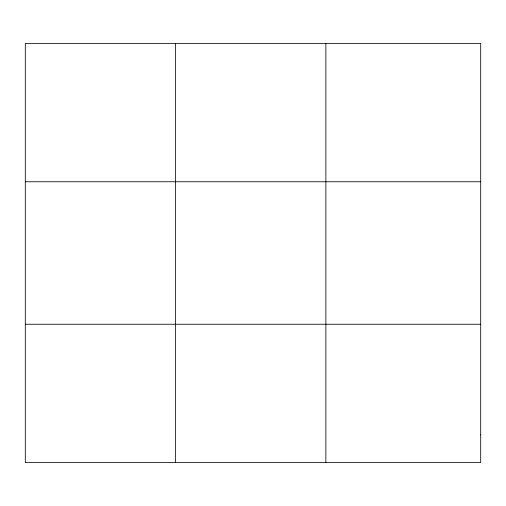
<?xml version="1.0" encoding="UTF-8"?>
<svg xmlns="http://www.w3.org/2000/svg" width="506" height="506" viewBox="0 0 506 506"><rect width="100%" height="100%" fill="white"/><g stroke="black" fill="none" stroke-linecap="round" stroke-linejoin="round"><path stroke-width="0.76" d="M175.582 43.453L175.582 462.547M325.864 43.453L325.864 462.547M25.3 181.755L480.7 181.755M25.3 324.245L480.7 324.245M480.7 434.888L480.7 462.547L25.3 462.547L25.3 43.453L480.7 43.453L480.7 434.888"/></g></svg>
